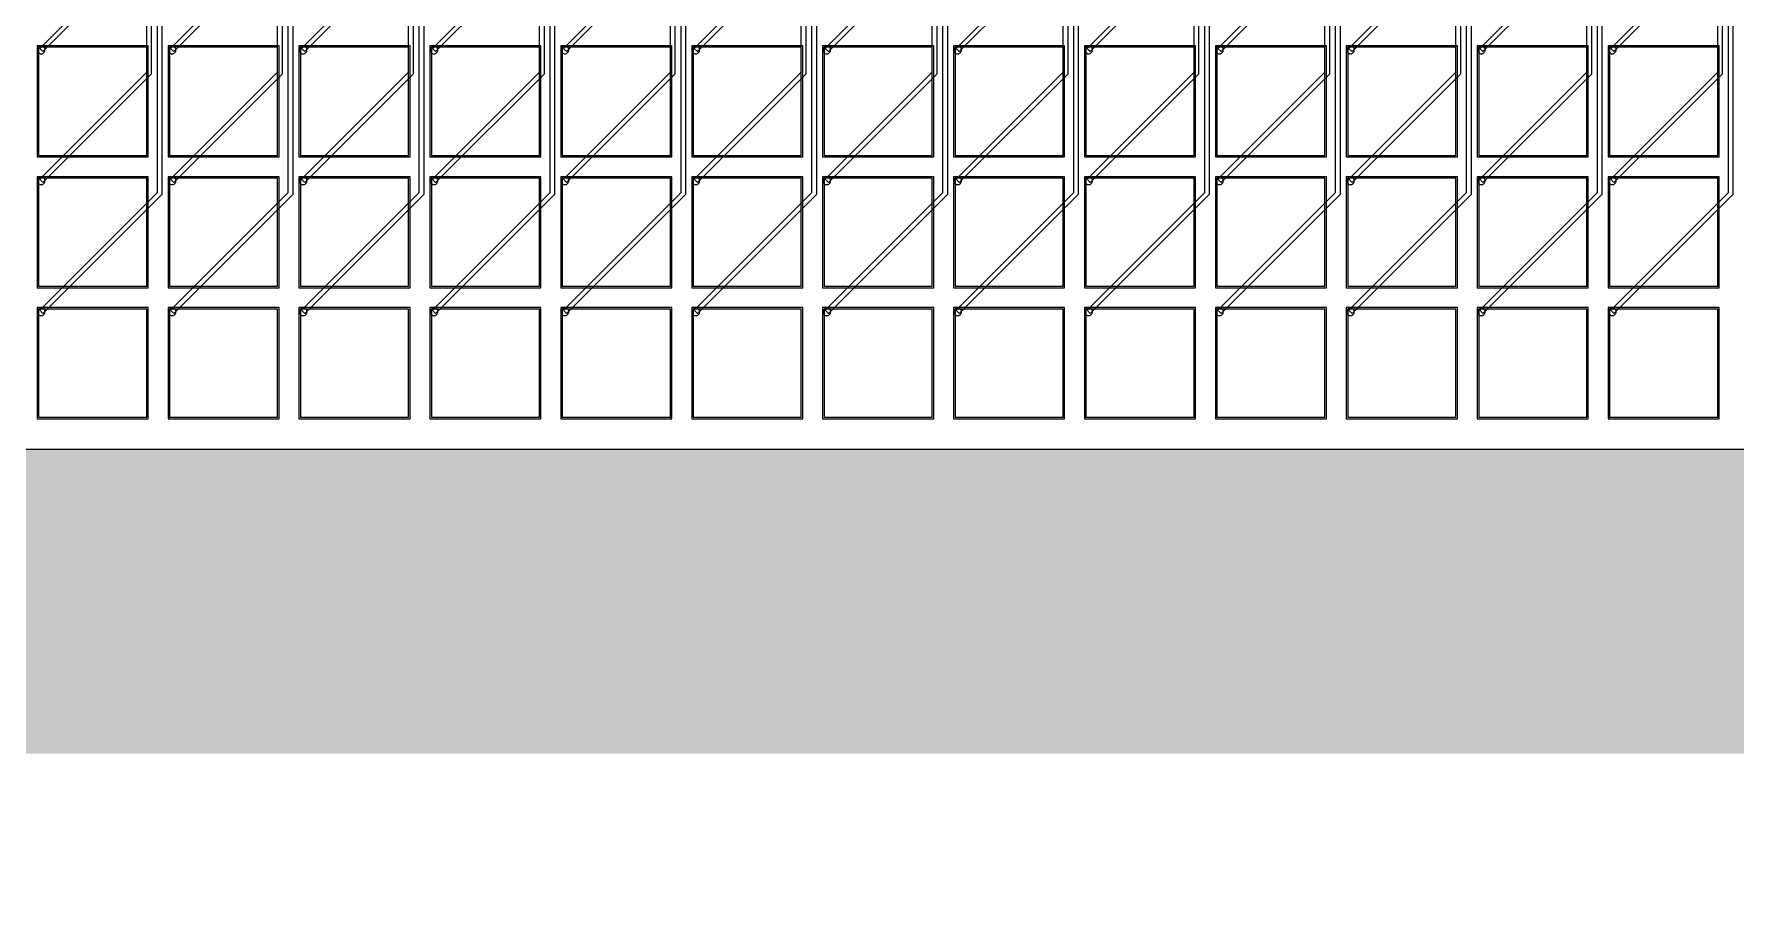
# Model space of a CAD drawing. Header units: metres. Extents: x -514 to 4285, y 130 to 1832.
# Drawn here: x 772 to 1890, y 130 to 703 of the extents above; entities that cross this region are included whole.
import ezdxf

# ---------------------------------------------------------------- set-up
doc = ezdxf.new("R2010")
doc.units = ezdxf.units.M
for name, color, linetype in [('Etching', 1, 'CONTINUOUS'), ('EtchingPad', 2, 'CONTINUOUS'), ('Metal1', 4, 'CONTINUOUS'), ('Metal2', 3, 'CONTINUOUS'), ('Polyimide', 7, 'CONTINUOUS'), ('Polyimide_Negative', 5, 'CONTINUOUS')]:
    doc.layers.add(name, color=color, linetype=linetype)

msp = doc.modelspace()

# ---------------------------------------------------------------- hatches: boundary and pattern name
at = {"layer": 'Polyimide_Negative'}
h = msp.add_hatch(color=5, dxfattribs=at)
h.paths.add_polyline_path([(-514, 1832.5), (4285, 1832.5), (4285, 230), (59.6, 230), (48.2, 217.8), (33.9, 204.4), (18.7, 191.9), (2.7, 180.5), (-13.9, 170.1), (-31.3, 160.8), (-49.2, 152.7), (-67.5, 145.8), (-86.3, 140.1), (-105.5, 135.7), (-124.8, 132.5), (-144.4, 130.5), (-164, 129.9), (-183.6, 130.5), (-203.2, 132.5), (-222.5, 135.7), (-241.7, 140.1), (-260.5, 145.8), (-278.8, 152.7), (-296.7, 160.8), (-314.1, 170.1), (-330.7, 180.5), (-346.7, 191.9), (-361.9, 204.4), (-376.2, 217.8), (-387.6, 230), (-514, 230), (-514, 1832.5)])
h.paths.add_polyline_path([(-264, 430), (-263.8, 423.5), (-263.1, 416.9), (-262.1, 410.5), (-260.6, 404.1), (-258.7, 397.9), (-256.4, 391.7), (-253.7, 385.8), (-250.6, 380), (-247.1, 374.4), (-243.3, 369.1), (-239.2, 364.1), (-234.7, 359.3), (-229.9, 354.8), (-224.9, 350.7), (-219.6, 346.9), (-214, 343.4), (-208.2, 340.3), (-202.3, 337.6), (-196.1, 335.3), (-189.9, 333.4), (-183.5, 331.9), (-177.1, 330.9), (-170.5, 330.2), (-164, 330), (-157.5, 330.2), (-150.9, 330.9), (-144.5, 331.9), (-138.1, 333.4), (-131.9, 335.3), (-125.7, 337.6), (-119.8, 340.3), (-114, 343.4), (-108.4, 346.9), (-103.1, 350.7), (-98.1, 354.8), (-93.3, 359.3), (-88.8, 364.1), (-84.7, 369.1), (-80.9, 374.4), (-77.4, 380), (-74.3, 385.8), (-71.6, 391.7), (-69.3, 397.9), (-67.4, 404.1), (-65.9, 410.5), (-64.9, 416.9), (-64.2, 423.5), (-64, 430), (1985, 430), (3830, 430), (3830.2, 436.9), (3830.9, 443.7), (3832, 450.5), (3833.6, 457.2), (3835.6, 463.8), (3838, 470.2), (3840.8, 476.4), (3844.1, 482.5), (3847.7, 488.3), (3851.7, 493.9), (3856.1, 499.2), (3860.8, 504.2), (3865.8, 508.9), (3871.1, 513.3), (3876.7, 517.3), (3882.5, 520.9), (3888.6, 524.2), (3894.8, 527), (3901.2, 529.4), (3907.8, 531.4), (3914.5, 533), (3921.3, 534.1), (3928.1, 534.8), (3935, 535), (3941.9, 534.8), (3948.7, 534.1), (3955.5, 533), (3962.2, 531.4), (3968.8, 529.4), (3975.2, 527), (3981.4, 524.2), (3987.5, 520.9), (3993.3, 517.3), (3998.9, 513.3), (4004.2, 508.9), (4009.2, 504.2), (4013.9, 499.2), (4018.3, 493.9), (4022.3, 488.3), (4025.9, 482.5), (4029.2, 476.4), (4032, 470.2), (4034.4, 463.8), (4036.4, 457.2), (4038, 450.5), (4039.1, 443.7), (4039.8, 436.9), (4040, 430), (4085, 430), (4085, 1632.5), (-314, 1632.5), (-314, 430), (-264, 430)], flags=0)

# ---------------------------------------------------------------- linework, layer by layer
at = {"layer": 'Etching'}
for points in [[(779.2, 692.2), (779.2, 692.6), (779.2, 692.9), (779.1, 693.2), (778.9, 693.5), (778.7, 693.8), (778.5, 694), (778.3, 694.2), (778, 694.4), (777.7, 694.6), (777.4, 694.7), (777.1, 694.7), (776.8, 694.8), (776.4, 694.7), (776.1, 694.7), (775.8, 694.6), (775.5, 694.4), (775.2, 694.2), (775, 694), (774.8, 693.8), (774.6, 693.5), (774.4, 693.2), (774.3, 692.9), (774.3, 692.6), (774.2, 692.2), (774.3, 691.9), (774.3, 691.6), (774.4, 691.3), (774.6, 691), (774.8, 690.7), (775, 690.5), (775.2, 690.3), (775.5, 690.1), (775.8, 689.9), (776.1, 689.8), (776.4, 689.8), (776.8, 689.8), (777.1, 689.8), (777.4, 689.8), (777.7, 689.9), (778, 690.1), (778.3, 690.3), (778.5, 690.5), (778.7, 690.7), (778.9, 691), (779.1, 691.3), (779.2, 691.6), (779.2, 691.9), (779.2, 692.2)], [(865.2, 692.2), (865.2, 692.6), (865.2, 692.9), (865.1, 693.2), (864.9, 693.5), (864.7, 693.8), (864.5, 694), (864.3, 694.2), (864, 694.4), (863.7, 694.6), (863.4, 694.7), (863.1, 694.7), (862.8, 694.8), (862.4, 694.7), (862.1, 694.7), (861.8, 694.6), (861.5, 694.4), (861.2, 694.2), (861, 694), (860.8, 693.8), (860.6, 693.5), (860.4, 693.2), (860.3, 692.9), (860.3, 692.6), (860.2, 692.2), (860.3, 691.9), (860.3, 691.6), (860.4, 691.3), (860.6, 691), (860.8, 690.7), (861, 690.5), (861.2, 690.3), (861.5, 690.1), (861.8, 689.9), (862.1, 689.8), (862.4, 689.8), (862.8, 689.8), (863.1, 689.8), (863.4, 689.8), (863.7, 689.9), (864, 690.1), (864.3, 690.3), (864.5, 690.5), (864.7, 690.7), (864.9, 691), (865.1, 691.3), (865.2, 691.6), (865.2, 691.9), (865.2, 692.2)], [(951.2, 692.2), (951.2, 692.6), (951.2, 692.9), (951.1, 693.2), (950.9, 693.5), (950.7, 693.8), (950.5, 694), (950.3, 694.2), (950, 694.4), (949.7, 694.6), (949.4, 694.7), (949.1, 694.7), (948.8, 694.8), (948.4, 694.7), (948.1, 694.7), (947.8, 694.6), (947.5, 694.4), (947.2, 694.2), (947, 694), (946.8, 693.8), (946.6, 693.5), (946.4, 693.2), (946.3, 692.9), (946.3, 692.6), (946.2, 692.2), (946.3, 691.9), (946.3, 691.6), (946.4, 691.3), (946.6, 691), (946.8, 690.7), (947, 690.5), (947.2, 690.3), (947.5, 690.1), (947.8, 689.9), (948.1, 689.8), (948.4, 689.8), (948.8, 689.8), (949.1, 689.8), (949.4, 689.8), (949.7, 689.9), (950, 690.1), (950.3, 690.3), (950.5, 690.5), (950.7, 690.7), (950.9, 691), (951.1, 691.3), (951.2, 691.6), (951.2, 691.9), (951.2, 692.2)], [(1037.2, 692.2), (1037.2, 692.6), (1037.2, 692.9), (1037.1, 693.2), (1036.9, 693.5), (1036.7, 693.8), (1036.5, 694), (1036.3, 694.2), (1036, 694.4), (1035.7, 694.6), (1035.4, 694.7), (1035.1, 694.7), (1034.8, 694.8), (1034.4, 694.7), (1034.1, 694.7), (1033.8, 694.6), (1033.5, 694.4), (1033.2, 694.2), (1033, 694), (1032.8, 693.8), (1032.6, 693.5), (1032.4, 693.2), (1032.3, 692.9), (1032.3, 692.6), (1032.2, 692.2), (1032.3, 691.9), (1032.3, 691.6), (1032.4, 691.3), (1032.6, 691), (1032.8, 690.7), (1033, 690.5), (1033.2, 690.3), (1033.5, 690.1), (1033.8, 689.9), (1034.1, 689.8), (1034.4, 689.8), (1034.8, 689.8), (1035.1, 689.8), (1035.4, 689.8), (1035.7, 689.9), (1036, 690.1), (1036.3, 690.3), (1036.5, 690.5), (1036.7, 690.7), (1036.9, 691), (1037.1, 691.3), (1037.2, 691.6), (1037.2, 691.9), (1037.2, 692.2)], [(1123.2, 692.2), (1123.2, 692.6), (1123.2, 692.9), (1123.1, 693.2), (1122.9, 693.5), (1122.7, 693.8), (1122.5, 694), (1122.3, 694.2), (1122, 694.4), (1121.7, 694.6), (1121.4, 694.7), (1121.1, 694.7), (1120.8, 694.8), (1120.4, 694.7), (1120.1, 694.7), (1119.8, 694.6), (1119.5, 694.4), (1119.2, 694.2), (1119, 694), (1118.8, 693.8), (1118.6, 693.5), (1118.4, 693.2), (1118.3, 692.9), (1118.3, 692.6), (1118.2, 692.2), (1118.3, 691.9), (1118.3, 691.6), (1118.4, 691.3), (1118.6, 691), (1118.8, 690.7), (1119, 690.5), (1119.2, 690.3), (1119.5, 690.1), (1119.8, 689.9), (1120.1, 689.8), (1120.4, 689.8), (1120.8, 689.8), (1121.1, 689.8), (1121.4, 689.8), (1121.7, 689.9), (1122, 690.1), (1122.3, 690.3), (1122.5, 690.5), (1122.7, 690.7), (1122.9, 691), (1123.1, 691.3), (1123.2, 691.6), (1123.2, 691.9), (1123.2, 692.2)], [(1209.2, 692.2), (1209.2, 692.6), (1209.2, 692.9), (1209.1, 693.2), (1208.9, 693.5), (1208.7, 693.8), (1208.5, 694), (1208.3, 694.2), (1208, 694.4), (1207.7, 694.6), (1207.4, 694.7), (1207.1, 694.7), (1206.8, 694.8), (1206.4, 694.7), (1206.1, 694.7), (1205.8, 694.6), (1205.5, 694.4), (1205.2, 694.2), (1205, 694), (1204.8, 693.8), (1204.6, 693.5), (1204.4, 693.2), (1204.3, 692.9), (1204.3, 692.6), (1204.2, 692.2), (1204.3, 691.9), (1204.3, 691.6), (1204.4, 691.3), (1204.6, 691), (1204.8, 690.7), (1205, 690.5), (1205.2, 690.3), (1205.5, 690.1), (1205.8, 689.9), (1206.1, 689.8), (1206.4, 689.8), (1206.8, 689.8), (1207.1, 689.8), (1207.4, 689.8), (1207.7, 689.9), (1208, 690.1), (1208.3, 690.3), (1208.5, 690.5), (1208.7, 690.7), (1208.9, 691), (1209.1, 691.3), (1209.2, 691.6), (1209.2, 691.9), (1209.2, 692.2)], [(1295.2, 692.2), (1295.2, 692.6), (1295.2, 692.9), (1295.1, 693.2), (1294.9, 693.5), (1294.7, 693.8), (1294.5, 694), (1294.3, 694.2), (1294, 694.4), (1293.7, 694.6), (1293.4, 694.7), (1293.1, 694.7), (1292.8, 694.8), (1292.4, 694.7), (1292.1, 694.7), (1291.8, 694.6), (1291.5, 694.4), (1291.2, 694.2), (1291, 694), (1290.8, 693.8), (1290.6, 693.5), (1290.4, 693.2), (1290.3, 692.9), (1290.3, 692.6), (1290.2, 692.2), (1290.3, 691.9), (1290.3, 691.6), (1290.4, 691.3), (1290.6, 691), (1290.8, 690.7), (1291, 690.5), (1291.2, 690.3), (1291.5, 690.1), (1291.8, 689.9), (1292.1, 689.8), (1292.4, 689.8), (1292.8, 689.8), (1293.1, 689.8), (1293.4, 689.8), (1293.7, 689.9), (1294, 690.1), (1294.3, 690.3), (1294.5, 690.5), (1294.7, 690.7), (1294.9, 691), (1295.1, 691.3), (1295.2, 691.6), (1295.2, 691.9), (1295.2, 692.2)], [(1381.2, 692.2), (1381.2, 692.6), (1381.2, 692.9), (1381.1, 693.2), (1380.9, 693.5), (1380.7, 693.8), (1380.5, 694), (1380.3, 694.2), (1380, 694.4), (1379.7, 694.6), (1379.4, 694.7), (1379.1, 694.7), (1378.8, 694.8), (1378.4, 694.7), (1378.1, 694.7), (1377.8, 694.6), (1377.5, 694.4), (1377.2, 694.2), (1377, 694), (1376.8, 693.8), (1376.6, 693.5), (1376.4, 693.2), (1376.3, 692.9), (1376.3, 692.6), (1376.2, 692.2), (1376.3, 691.9), (1376.3, 691.6), (1376.4, 691.3), (1376.6, 691), (1376.8, 690.7), (1377, 690.5), (1377.2, 690.3), (1377.5, 690.1), (1377.8, 689.9), (1378.1, 689.8), (1378.4, 689.8), (1378.8, 689.8), (1379.1, 689.8), (1379.4, 689.8), (1379.7, 689.9), (1380, 690.1), (1380.3, 690.3), (1380.5, 690.5), (1380.7, 690.7), (1380.9, 691), (1381.1, 691.3), (1381.2, 691.6), (1381.2, 691.9), (1381.2, 692.2)], [(1467.2, 692.2), (1467.2, 692.6), (1467.2, 692.9), (1467.1, 693.2), (1466.9, 693.5), (1466.7, 693.8), (1466.5, 694), (1466.3, 694.2), (1466, 694.4), (1465.7, 694.6), (1465.4, 694.7), (1465.1, 694.7), (1464.8, 694.8), (1464.4, 694.7), (1464.1, 694.7), (1463.8, 694.6), (1463.5, 694.4), (1463.2, 694.2), (1463, 694), (1462.8, 693.8), (1462.6, 693.5), (1462.4, 693.2), (1462.3, 692.9), (1462.3, 692.6), (1462.2, 692.2), (1462.3, 691.9), (1462.3, 691.6), (1462.4, 691.3), (1462.6, 691), (1462.8, 690.7), (1463, 690.5), (1463.2, 690.3), (1463.5, 690.1), (1463.8, 689.9), (1464.1, 689.8), (1464.4, 689.8), (1464.8, 689.8), (1465.1, 689.8), (1465.4, 689.8), (1465.7, 689.9), (1466, 690.1), (1466.3, 690.3), (1466.5, 690.5), (1466.7, 690.7), (1466.9, 691), (1467.1, 691.3), (1467.2, 691.6), (1467.2, 691.9), (1467.2, 692.2)], [(1553.2, 692.2), (1553.2, 692.6), (1553.2, 692.9), (1553.1, 693.2), (1552.9, 693.5), (1552.7, 693.8), (1552.5, 694), (1552.3, 694.2), (1552, 694.4), (1551.7, 694.6), (1551.4, 694.7), (1551.1, 694.7), (1550.8, 694.8), (1550.4, 694.7), (1550.1, 694.7), (1549.8, 694.6), (1549.5, 694.4), (1549.2, 694.2), (1549, 694), (1548.8, 693.8), (1548.6, 693.5), (1548.4, 693.2), (1548.3, 692.9), (1548.3, 692.6), (1548.2, 692.2), (1548.3, 691.9), (1548.3, 691.6), (1548.4, 691.3), (1548.6, 691), (1548.8, 690.7), (1549, 690.5), (1549.2, 690.3), (1549.5, 690.1), (1549.8, 689.9), (1550.1, 689.8), (1550.4, 689.8), (1550.8, 689.8), (1551.1, 689.8), (1551.4, 689.8), (1551.7, 689.9), (1552, 690.1), (1552.3, 690.3), (1552.5, 690.5), (1552.7, 690.7), (1552.9, 691), (1553.1, 691.3), (1553.2, 691.6), (1553.2, 691.9), (1553.2, 692.2)], [(1639.2, 692.2), (1639.2, 692.6), (1639.2, 692.9), (1639.1, 693.2), (1638.9, 693.5), (1638.7, 693.8), (1638.5, 694), (1638.3, 694.2), (1638, 694.4), (1637.7, 694.6), (1637.4, 694.7), (1637.1, 694.7), (1636.8, 694.8), (1636.4, 694.7), (1636.1, 694.7), (1635.8, 694.6), (1635.5, 694.4), (1635.2, 694.2), (1635, 694), (1634.8, 693.8), (1634.6, 693.5), (1634.4, 693.2), (1634.3, 692.9), (1634.3, 692.6), (1634.2, 692.2), (1634.3, 691.9), (1634.3, 691.6), (1634.4, 691.3), (1634.6, 691), (1634.8, 690.7), (1635, 690.5), (1635.2, 690.3), (1635.5, 690.1), (1635.8, 689.9), (1636.1, 689.8), (1636.4, 689.8), (1636.8, 689.8), (1637.1, 689.8), (1637.4, 689.8), (1637.7, 689.9), (1638, 690.1), (1638.3, 690.3), (1638.5, 690.5), (1638.7, 690.7), (1638.9, 691), (1639.1, 691.3), (1639.2, 691.6), (1639.2, 691.9), (1639.2, 692.2)], [(1725.2, 692.2), (1725.2, 692.6), (1725.2, 692.9), (1725.1, 693.2), (1724.9, 693.5), (1724.7, 693.8), (1724.5, 694), (1724.3, 694.2), (1724, 694.4), (1723.7, 694.6), (1723.4, 694.7), (1723.1, 694.7), (1722.8, 694.8), (1722.4, 694.7), (1722.1, 694.7), (1721.8, 694.6), (1721.5, 694.4), (1721.2, 694.2), (1721, 694), (1720.8, 693.8), (1720.6, 693.5), (1720.4, 693.2), (1720.3, 692.9), (1720.3, 692.6), (1720.2, 692.2), (1720.3, 691.9), (1720.3, 691.6), (1720.4, 691.3), (1720.6, 691), (1720.8, 690.7), (1721, 690.5), (1721.2, 690.3), (1721.5, 690.1), (1721.8, 689.9), (1722.1, 689.8), (1722.4, 689.8), (1722.8, 689.8), (1723.1, 689.8), (1723.4, 689.8), (1723.7, 689.9), (1724, 690.1), (1724.3, 690.3), (1724.5, 690.5), (1724.7, 690.7), (1724.9, 691), (1725.1, 691.3), (1725.2, 691.6), (1725.2, 691.9), (1725.2, 692.2)], [(1811.2, 692.2), (1811.2, 692.6), (1811.2, 692.9), (1811.1, 693.2), (1810.9, 693.5), (1810.7, 693.8), (1810.5, 694), (1810.3, 694.2), (1810, 694.4), (1809.7, 694.6), (1809.4, 694.7), (1809.1, 694.7), (1808.8, 694.8), (1808.4, 694.7), (1808.1, 694.7), (1807.8, 694.6), (1807.5, 694.4), (1807.2, 694.2), (1807, 694), (1806.8, 693.8), (1806.6, 693.5), (1806.4, 693.2), (1806.3, 692.9), (1806.3, 692.6), (1806.2, 692.2), (1806.3, 691.9), (1806.3, 691.6), (1806.4, 691.3), (1806.6, 691), (1806.8, 690.7), (1807, 690.5), (1807.2, 690.3), (1807.5, 690.1), (1807.8, 689.9), (1808.1, 689.8), (1808.4, 689.8), (1808.8, 689.8), (1809.1, 689.8), (1809.4, 689.8), (1809.7, 689.9), (1810, 690.1), (1810.3, 690.3), (1810.5, 690.5), (1810.7, 690.7), (1810.9, 691), (1811.1, 691.3), (1811.2, 691.6), (1811.2, 691.9), (1811.2, 692.2)], [(779.2, 606.2), (779.2, 606.6), (779.2, 606.9), (779.1, 607.2), (778.9, 607.5), (778.7, 607.8), (778.5, 608), (778.3, 608.2), (778, 608.4), (777.7, 608.6), (777.4, 608.7), (777.1, 608.7), (776.8, 608.8), (776.4, 608.7), (776.1, 608.7), (775.8, 608.6), (775.5, 608.4), (775.2, 608.2), (775, 608), (774.8, 607.8), (774.6, 607.5), (774.4, 607.2), (774.3, 606.9), (774.3, 606.6), (774.2, 606.2), (774.3, 605.9), (774.3, 605.6), (774.4, 605.3), (774.6, 605), (774.8, 604.7), (775, 604.5), (775.2, 604.3), (775.5, 604.1), (775.8, 603.9), (776.1, 603.8), (776.4, 603.8), (776.8, 603.8), (777.1, 603.8), (777.4, 603.8), (777.7, 603.9), (778, 604.1), (778.3, 604.3), (778.5, 604.5), (778.7, 604.7), (778.9, 605), (779.1, 605.3), (779.2, 605.6), (779.2, 605.9), (779.2, 606.2)], [(865.2, 606.2), (865.2, 606.6), (865.2, 606.9), (865.1, 607.2), (864.9, 607.5), (864.7, 607.8), (864.5, 608), (864.3, 608.2), (864, 608.4), (863.7, 608.6), (863.4, 608.7), (863.1, 608.7), (862.8, 608.8), (862.4, 608.7), (862.1, 608.7), (861.8, 608.6), (861.5, 608.4), (861.2, 608.2), (861, 608), (860.8, 607.8), (860.6, 607.5), (860.4, 607.2), (860.3, 606.9), (860.3, 606.6), (860.2, 606.2), (860.3, 605.9), (860.3, 605.6), (860.4, 605.3), (860.6, 605), (860.8, 604.7), (861, 604.5), (861.2, 604.3), (861.5, 604.1), (861.8, 603.9), (862.1, 603.8), (862.4, 603.8), (862.8, 603.8), (863.1, 603.8), (863.4, 603.8), (863.7, 603.9), (864, 604.1), (864.3, 604.3), (864.5, 604.5), (864.7, 604.7), (864.9, 605), (865.1, 605.3), (865.2, 605.6), (865.2, 605.9), (865.2, 606.2)], [(951.2, 606.2), (951.2, 606.6), (951.2, 606.9), (951.1, 607.2), (950.9, 607.5), (950.7, 607.8), (950.5, 608), (950.3, 608.2), (950, 608.4), (949.7, 608.6), (949.4, 608.7), (949.1, 608.7), (948.8, 608.8), (948.4, 608.7), (948.1, 608.7), (947.8, 608.6), (947.5, 608.4), (947.2, 608.2), (947, 608), (946.8, 607.8), (946.6, 607.5), (946.4, 607.2), (946.3, 606.9), (946.3, 606.6), (946.2, 606.2), (946.3, 605.9), (946.3, 605.6), (946.4, 605.3), (946.6, 605), (946.8, 604.7), (947, 604.5), (947.2, 604.3), (947.5, 604.1), (947.8, 603.9), (948.1, 603.8), (948.4, 603.8), (948.8, 603.8), (949.1, 603.8), (949.4, 603.8), (949.7, 603.9), (950, 604.1), (950.3, 604.3), (950.5, 604.5), (950.7, 604.7), (950.9, 605), (951.1, 605.3), (951.2, 605.6), (951.2, 605.9), (951.2, 606.2)], [(1037.2, 606.2), (1037.2, 606.6), (1037.2, 606.9), (1037.1, 607.2), (1036.9, 607.5), (1036.7, 607.8), (1036.5, 608), (1036.3, 608.2), (1036, 608.4), (1035.7, 608.6), (1035.4, 608.7), (1035.1, 608.7), (1034.8, 608.8), (1034.4, 608.7), (1034.1, 608.7), (1033.8, 608.6), (1033.5, 608.4), (1033.2, 608.2), (1033, 608), (1032.8, 607.8), (1032.6, 607.5), (1032.4, 607.2), (1032.3, 606.9), (1032.3, 606.6), (1032.2, 606.2), (1032.3, 605.9), (1032.3, 605.6), (1032.4, 605.3), (1032.6, 605), (1032.8, 604.7), (1033, 604.5), (1033.2, 604.3), (1033.5, 604.1), (1033.8, 603.9), (1034.1, 603.8), (1034.4, 603.8), (1034.8, 603.8), (1035.1, 603.8), (1035.4, 603.8), (1035.7, 603.9), (1036, 604.1), (1036.3, 604.3), (1036.5, 604.5), (1036.7, 604.7), (1036.9, 605), (1037.1, 605.3), (1037.2, 605.6), (1037.2, 605.9), (1037.2, 606.2)], [(1123.2, 606.2), (1123.2, 606.6), (1123.2, 606.9), (1123.1, 607.2), (1122.9, 607.5), (1122.7, 607.8), (1122.5, 608), (1122.3, 608.2), (1122, 608.4), (1121.7, 608.6), (1121.4, 608.7), (1121.1, 608.7), (1120.8, 608.8), (1120.4, 608.7), (1120.1, 608.7), (1119.8, 608.6), (1119.5, 608.4), (1119.2, 608.2), (1119, 608), (1118.8, 607.8), (1118.6, 607.5), (1118.4, 607.2), (1118.3, 606.9), (1118.3, 606.6), (1118.2, 606.2), (1118.3, 605.9), (1118.3, 605.6), (1118.4, 605.3), (1118.6, 605), (1118.8, 604.7), (1119, 604.5), (1119.2, 604.3), (1119.5, 604.1), (1119.8, 603.9), (1120.1, 603.8), (1120.4, 603.8), (1120.8, 603.8), (1121.1, 603.8), (1121.4, 603.8), (1121.7, 603.9), (1122, 604.1), (1122.3, 604.3), (1122.5, 604.5), (1122.7, 604.7), (1122.9, 605), (1123.1, 605.3), (1123.2, 605.6), (1123.2, 605.9), (1123.2, 606.2)], [(1209.2, 606.2), (1209.2, 606.6), (1209.2, 606.9), (1209.1, 607.2), (1208.9, 607.5), (1208.7, 607.8), (1208.5, 608), (1208.3, 608.2), (1208, 608.4), (1207.7, 608.6), (1207.4, 608.7), (1207.1, 608.7), (1206.8, 608.8), (1206.4, 608.7), (1206.1, 608.7), (1205.8, 608.6), (1205.5, 608.4), (1205.2, 608.2), (1205, 608), (1204.8, 607.8), (1204.6, 607.5), (1204.4, 607.2), (1204.3, 606.9), (1204.3, 606.6), (1204.2, 606.2), (1204.3, 605.9), (1204.3, 605.6), (1204.4, 605.3), (1204.6, 605), (1204.8, 604.7), (1205, 604.5), (1205.2, 604.3), (1205.5, 604.1), (1205.8, 603.9), (1206.1, 603.8), (1206.4, 603.8), (1206.8, 603.8), (1207.1, 603.8), (1207.4, 603.8), (1207.7, 603.9), (1208, 604.1), (1208.3, 604.3), (1208.5, 604.5), (1208.7, 604.7), (1208.9, 605), (1209.1, 605.3), (1209.2, 605.6), (1209.2, 605.9), (1209.2, 606.2)], [(1295.2, 606.2), (1295.2, 606.6), (1295.2, 606.9), (1295.1, 607.2), (1294.9, 607.5), (1294.7, 607.8), (1294.5, 608), (1294.3, 608.2), (1294, 608.4), (1293.7, 608.6), (1293.4, 608.7), (1293.1, 608.7), (1292.8, 608.8), (1292.4, 608.7), (1292.1, 608.7), (1291.8, 608.6), (1291.5, 608.4), (1291.2, 608.2), (1291, 608), (1290.8, 607.8), (1290.6, 607.5), (1290.4, 607.2), (1290.3, 606.9), (1290.3, 606.6), (1290.2, 606.2), (1290.3, 605.9), (1290.3, 605.6), (1290.4, 605.3), (1290.6, 605), (1290.8, 604.7), (1291, 604.5), (1291.2, 604.3), (1291.5, 604.1), (1291.8, 603.9), (1292.1, 603.8), (1292.4, 603.8), (1292.8, 603.8), (1293.1, 603.8), (1293.4, 603.8), (1293.7, 603.9), (1294, 604.1), (1294.3, 604.3), (1294.5, 604.5), (1294.7, 604.7), (1294.9, 605), (1295.1, 605.3), (1295.2, 605.6), (1295.2, 605.9), (1295.2, 606.2)], [(1381.2, 606.2), (1381.2, 606.6), (1381.2, 606.9), (1381.1, 607.2), (1380.9, 607.5), (1380.7, 607.8), (1380.5, 608), (1380.3, 608.2), (1380, 608.4), (1379.7, 608.6), (1379.4, 608.7), (1379.1, 608.7), (1378.8, 608.8), (1378.4, 608.7), (1378.1, 608.7), (1377.8, 608.6), (1377.5, 608.4), (1377.2, 608.2), (1377, 608), (1376.8, 607.8), (1376.6, 607.5), (1376.4, 607.2), (1376.3, 606.9), (1376.3, 606.6), (1376.2, 606.2), (1376.3, 605.9), (1376.3, 605.6), (1376.4, 605.3), (1376.6, 605), (1376.8, 604.7), (1377, 604.5), (1377.2, 604.3), (1377.5, 604.1), (1377.8, 603.9), (1378.1, 603.8), (1378.4, 603.8), (1378.8, 603.8), (1379.1, 603.8), (1379.4, 603.8), (1379.7, 603.9), (1380, 604.1), (1380.3, 604.3), (1380.5, 604.5), (1380.7, 604.7), (1380.9, 605), (1381.1, 605.3), (1381.2, 605.6), (1381.2, 605.9), (1381.2, 606.2)], [(1467.2, 606.2), (1467.2, 606.6), (1467.2, 606.9), (1467.1, 607.2), (1466.9, 607.5), (1466.7, 607.8), (1466.5, 608), (1466.3, 608.2), (1466, 608.4), (1465.7, 608.6), (1465.4, 608.7), (1465.1, 608.7), (1464.8, 608.8), (1464.4, 608.7), (1464.1, 608.7), (1463.8, 608.6), (1463.5, 608.4), (1463.2, 608.2), (1463, 608), (1462.8, 607.8), (1462.6, 607.5), (1462.4, 607.2), (1462.3, 606.9), (1462.3, 606.6), (1462.2, 606.2), (1462.3, 605.9), (1462.3, 605.6), (1462.4, 605.3), (1462.6, 605), (1462.8, 604.7), (1463, 604.5), (1463.2, 604.3), (1463.5, 604.1), (1463.8, 603.9), (1464.1, 603.8), (1464.4, 603.8), (1464.8, 603.8), (1465.1, 603.8), (1465.4, 603.8), (1465.7, 603.9), (1466, 604.1), (1466.3, 604.3), (1466.5, 604.5), (1466.7, 604.7), (1466.9, 605), (1467.1, 605.3), (1467.2, 605.6), (1467.2, 605.9), (1467.2, 606.2)], [(1553.2, 606.2), (1553.2, 606.6), (1553.2, 606.9), (1553.1, 607.2), (1552.9, 607.5), (1552.7, 607.8), (1552.5, 608), (1552.3, 608.2), (1552, 608.4), (1551.7, 608.6), (1551.4, 608.7), (1551.1, 608.7), (1550.8, 608.8), (1550.4, 608.7), (1550.1, 608.7), (1549.8, 608.6), (1549.5, 608.4), (1549.2, 608.2), (1549, 608), (1548.8, 607.8), (1548.6, 607.5), (1548.4, 607.2), (1548.3, 606.9), (1548.3, 606.6), (1548.2, 606.2), (1548.3, 605.9), (1548.3, 605.6), (1548.4, 605.3), (1548.6, 605), (1548.8, 604.7), (1549, 604.5), (1549.2, 604.3), (1549.5, 604.1), (1549.8, 603.9), (1550.1, 603.8), (1550.4, 603.8), (1550.8, 603.8), (1551.1, 603.8), (1551.4, 603.8), (1551.7, 603.9), (1552, 604.1), (1552.3, 604.3), (1552.5, 604.5), (1552.7, 604.7), (1552.9, 605), (1553.1, 605.3), (1553.2, 605.6), (1553.2, 605.9), (1553.2, 606.2)], [(1639.2, 606.2), (1639.2, 606.6), (1639.2, 606.9), (1639.1, 607.2), (1638.9, 607.5), (1638.7, 607.8), (1638.5, 608), (1638.3, 608.2), (1638, 608.4), (1637.7, 608.6), (1637.4, 608.7), (1637.1, 608.7), (1636.8, 608.8), (1636.4, 608.7), (1636.1, 608.7), (1635.8, 608.6), (1635.5, 608.4), (1635.2, 608.2), (1635, 608), (1634.8, 607.8), (1634.6, 607.5), (1634.4, 607.2), (1634.3, 606.9), (1634.3, 606.6), (1634.2, 606.2), (1634.3, 605.9), (1634.3, 605.6), (1634.4, 605.3), (1634.6, 605), (1634.8, 604.7), (1635, 604.5), (1635.2, 604.3), (1635.5, 604.1), (1635.8, 603.9), (1636.1, 603.8), (1636.4, 603.8), (1636.8, 603.8), (1637.1, 603.8), (1637.4, 603.8), (1637.7, 603.9), (1638, 604.1), (1638.3, 604.3), (1638.5, 604.5), (1638.7, 604.7), (1638.9, 605), (1639.1, 605.3), (1639.2, 605.6), (1639.2, 605.9), (1639.2, 606.2)], [(1725.2, 606.2), (1725.2, 606.6), (1725.2, 606.9), (1725.1, 607.2), (1724.9, 607.5), (1724.7, 607.8), (1724.5, 608), (1724.3, 608.2), (1724, 608.4), (1723.7, 608.6), (1723.4, 608.7), (1723.1, 608.7), (1722.8, 608.8), (1722.4, 608.7), (1722.1, 608.7), (1721.8, 608.6), (1721.5, 608.4), (1721.2, 608.2), (1721, 608), (1720.8, 607.8), (1720.6, 607.5), (1720.4, 607.2), (1720.3, 606.9), (1720.3, 606.6), (1720.2, 606.2), (1720.3, 605.9), (1720.3, 605.6), (1720.4, 605.3), (1720.6, 605), (1720.8, 604.7), (1721, 604.5), (1721.2, 604.3), (1721.5, 604.1), (1721.8, 603.9), (1722.1, 603.8), (1722.4, 603.8), (1722.8, 603.8), (1723.1, 603.8), (1723.4, 603.8), (1723.7, 603.9), (1724, 604.1), (1724.3, 604.3), (1724.5, 604.5), (1724.7, 604.7), (1724.9, 605), (1725.1, 605.3), (1725.2, 605.6), (1725.2, 605.9), (1725.2, 606.2)], [(1811.2, 606.2), (1811.2, 606.6), (1811.2, 606.9), (1811.1, 607.2), (1810.9, 607.5), (1810.7, 607.8), (1810.5, 608), (1810.3, 608.2), (1810, 608.4), (1809.7, 608.6), (1809.4, 608.7), (1809.1, 608.7), (1808.8, 608.8), (1808.4, 608.7), (1808.1, 608.7), (1807.8, 608.6), (1807.5, 608.4), (1807.2, 608.2), (1807, 608), (1806.8, 607.8), (1806.6, 607.5), (1806.4, 607.2), (1806.3, 606.9), (1806.3, 606.6), (1806.2, 606.2), (1806.3, 605.9), (1806.3, 605.6), (1806.4, 605.3), (1806.6, 605), (1806.8, 604.7), (1807, 604.5), (1807.2, 604.3), (1807.5, 604.1), (1807.8, 603.9), (1808.1, 603.8), (1808.4, 603.8), (1808.8, 603.8), (1809.1, 603.8), (1809.4, 603.8), (1809.7, 603.9), (1810, 604.1), (1810.3, 604.3), (1810.5, 604.5), (1810.7, 604.7), (1810.9, 605), (1811.1, 605.3), (1811.2, 605.6), (1811.2, 605.9), (1811.2, 606.2)], [(779.2, 520.2), (779.2, 520.6), (779.2, 520.9), (779.1, 521.2), (778.9, 521.5), (778.7, 521.8), (778.5, 522), (778.3, 522.2), (778, 522.4), (777.7, 522.6), (777.4, 522.7), (777.1, 522.7), (776.8, 522.8), (776.4, 522.7), (776.1, 522.7), (775.8, 522.6), (775.5, 522.4), (775.2, 522.2), (775, 522), (774.8, 521.8), (774.6, 521.5), (774.4, 521.2), (774.3, 520.9), (774.3, 520.6), (774.2, 520.2), (774.3, 519.9), (774.3, 519.6), (774.4, 519.3), (774.6, 519), (774.8, 518.7), (775, 518.5), (775.2, 518.3), (775.5, 518.1), (775.8, 517.9), (776.1, 517.8), (776.4, 517.8), (776.8, 517.8), (777.1, 517.8), (777.4, 517.8), (777.7, 517.9), (778, 518.1), (778.3, 518.3), (778.5, 518.5), (778.7, 518.7), (778.9, 519), (779.1, 519.3), (779.2, 519.6), (779.2, 519.9), (779.2, 520.2)], [(865.2, 520.2), (865.2, 520.6), (865.2, 520.9), (865.1, 521.2), (864.9, 521.5), (864.7, 521.8), (864.5, 522), (864.3, 522.2), (864, 522.4), (863.7, 522.6), (863.4, 522.7), (863.1, 522.7), (862.8, 522.8), (862.4, 522.7), (862.1, 522.7), (861.8, 522.6), (861.5, 522.4), (861.2, 522.2), (861, 522), (860.8, 521.8), (860.6, 521.5), (860.4, 521.2), (860.3, 520.9), (860.3, 520.6), (860.2, 520.2), (860.3, 519.9), (860.3, 519.6), (860.4, 519.3), (860.6, 519), (860.8, 518.7), (861, 518.5), (861.2, 518.3), (861.5, 518.1), (861.8, 517.9), (862.1, 517.8), (862.4, 517.8), (862.8, 517.8), (863.1, 517.8), (863.4, 517.8), (863.7, 517.9), (864, 518.1), (864.3, 518.3), (864.5, 518.5), (864.7, 518.7), (864.9, 519), (865.1, 519.3), (865.2, 519.6), (865.2, 519.9), (865.2, 520.2)], [(951.2, 520.2), (951.2, 520.6), (951.2, 520.9), (951.1, 521.2), (950.9, 521.5), (950.7, 521.8), (950.5, 522), (950.3, 522.2), (950, 522.4), (949.7, 522.6), (949.4, 522.7), (949.1, 522.7), (948.8, 522.8), (948.4, 522.7), (948.1, 522.7), (947.8, 522.6), (947.5, 522.4), (947.2, 522.2), (947, 522), (946.8, 521.8), (946.6, 521.5), (946.4, 521.2), (946.3, 520.9), (946.3, 520.6), (946.2, 520.2), (946.3, 519.9), (946.3, 519.6), (946.4, 519.3), (946.6, 519), (946.8, 518.7), (947, 518.5), (947.2, 518.3), (947.5, 518.1), (947.8, 517.9), (948.1, 517.8), (948.4, 517.8), (948.8, 517.8), (949.1, 517.8), (949.4, 517.8), (949.7, 517.9), (950, 518.1), (950.3, 518.3), (950.5, 518.5), (950.7, 518.7), (950.9, 519), (951.1, 519.3), (951.2, 519.6), (951.2, 519.9), (951.2, 520.2)], [(1037.2, 520.2), (1037.2, 520.6), (1037.2, 520.9), (1037.1, 521.2), (1036.9, 521.5), (1036.7, 521.8), (1036.5, 522), (1036.3, 522.2), (1036, 522.4), (1035.7, 522.6), (1035.4, 522.7), (1035.1, 522.7), (1034.8, 522.8), (1034.4, 522.7), (1034.1, 522.7), (1033.8, 522.6), (1033.5, 522.4), (1033.2, 522.2), (1033, 522), (1032.8, 521.8), (1032.6, 521.5), (1032.4, 521.2), (1032.3, 520.9), (1032.3, 520.6), (1032.2, 520.2), (1032.3, 519.9), (1032.3, 519.6), (1032.4, 519.3), (1032.6, 519), (1032.8, 518.7), (1033, 518.5), (1033.2, 518.3), (1033.5, 518.1), (1033.8, 517.9), (1034.1, 517.8), (1034.4, 517.8), (1034.8, 517.8), (1035.1, 517.8), (1035.4, 517.8), (1035.7, 517.9), (1036, 518.1), (1036.3, 518.3), (1036.5, 518.5), (1036.7, 518.7), (1036.9, 519), (1037.1, 519.3), (1037.2, 519.6), (1037.2, 519.9), (1037.2, 520.2)], [(1123.2, 520.2), (1123.2, 520.6), (1123.2, 520.9), (1123.1, 521.2), (1122.9, 521.5), (1122.7, 521.8), (1122.5, 522), (1122.3, 522.2), (1122, 522.4), (1121.7, 522.6), (1121.4, 522.7), (1121.1, 522.7), (1120.8, 522.8), (1120.4, 522.7), (1120.1, 522.7), (1119.8, 522.6), (1119.5, 522.4), (1119.2, 522.2), (1119, 522), (1118.8, 521.8), (1118.6, 521.5), (1118.4, 521.2), (1118.3, 520.9), (1118.3, 520.6), (1118.2, 520.2), (1118.3, 519.9), (1118.3, 519.6), (1118.4, 519.3), (1118.6, 519), (1118.8, 518.7), (1119, 518.5), (1119.2, 518.3), (1119.5, 518.1), (1119.8, 517.9), (1120.1, 517.8), (1120.4, 517.8), (1120.8, 517.8), (1121.1, 517.8), (1121.4, 517.8), (1121.7, 517.9), (1122, 518.1), (1122.3, 518.3), (1122.5, 518.5), (1122.7, 518.7), (1122.9, 519), (1123.1, 519.3), (1123.2, 519.6), (1123.2, 519.9), (1123.2, 520.2)], [(1209.2, 520.2), (1209.2, 520.6), (1209.2, 520.9), (1209.1, 521.2), (1208.9, 521.5), (1208.7, 521.8), (1208.5, 522), (1208.3, 522.2), (1208, 522.4), (1207.7, 522.6), (1207.4, 522.7), (1207.1, 522.7), (1206.8, 522.8), (1206.4, 522.7), (1206.1, 522.7), (1205.8, 522.6), (1205.5, 522.4), (1205.2, 522.2), (1205, 522), (1204.8, 521.8), (1204.6, 521.5), (1204.4, 521.2), (1204.3, 520.9), (1204.3, 520.6), (1204.2, 520.2), (1204.3, 519.9), (1204.3, 519.6), (1204.4, 519.3), (1204.6, 519), (1204.8, 518.7), (1205, 518.5), (1205.2, 518.3), (1205.5, 518.1), (1205.8, 517.9), (1206.1, 517.8), (1206.4, 517.8), (1206.8, 517.8), (1207.1, 517.8), (1207.4, 517.8), (1207.7, 517.9), (1208, 518.1), (1208.3, 518.3), (1208.5, 518.5), (1208.7, 518.7), (1208.9, 519), (1209.1, 519.3), (1209.2, 519.6), (1209.2, 519.9), (1209.2, 520.2)], [(1295.2, 520.2), (1295.2, 520.6), (1295.2, 520.9), (1295.1, 521.2), (1294.9, 521.5), (1294.7, 521.8), (1294.5, 522), (1294.3, 522.2), (1294, 522.4), (1293.7, 522.6), (1293.4, 522.7), (1293.1, 522.7), (1292.8, 522.8), (1292.4, 522.7), (1292.1, 522.7), (1291.8, 522.6), (1291.5, 522.4), (1291.2, 522.2), (1291, 522), (1290.8, 521.8), (1290.6, 521.5), (1290.4, 521.2), (1290.3, 520.9), (1290.3, 520.6), (1290.2, 520.2), (1290.3, 519.9), (1290.3, 519.6), (1290.4, 519.3), (1290.6, 519), (1290.8, 518.7), (1291, 518.5), (1291.2, 518.3), (1291.5, 518.1), (1291.8, 517.9), (1292.1, 517.8), (1292.4, 517.8), (1292.8, 517.8), (1293.1, 517.8), (1293.4, 517.8), (1293.7, 517.9), (1294, 518.1), (1294.3, 518.3), (1294.5, 518.5), (1294.7, 518.7), (1294.9, 519), (1295.1, 519.3), (1295.2, 519.6), (1295.2, 519.9), (1295.2, 520.2)], [(1381.2, 520.2), (1381.2, 520.6), (1381.2, 520.9), (1381.1, 521.2), (1380.9, 521.5), (1380.7, 521.8), (1380.5, 522), (1380.3, 522.2), (1380, 522.4), (1379.7, 522.6), (1379.4, 522.7), (1379.1, 522.7), (1378.8, 522.8), (1378.4, 522.7), (1378.1, 522.7), (1377.8, 522.6), (1377.5, 522.4), (1377.2, 522.2), (1377, 522), (1376.8, 521.8), (1376.6, 521.5), (1376.4, 521.2), (1376.3, 520.9), (1376.3, 520.6), (1376.2, 520.2), (1376.3, 519.9), (1376.3, 519.6), (1376.4, 519.3), (1376.6, 519), (1376.8, 518.7), (1377, 518.5), (1377.2, 518.3), (1377.5, 518.1), (1377.8, 517.9), (1378.1, 517.8), (1378.4, 517.8), (1378.8, 517.8), (1379.1, 517.8), (1379.4, 517.8), (1379.7, 517.9), (1380, 518.1), (1380.3, 518.3), (1380.5, 518.5), (1380.7, 518.7), (1380.9, 519), (1381.1, 519.3), (1381.2, 519.6), (1381.2, 519.9), (1381.2, 520.2)], [(1467.2, 520.2), (1467.2, 520.6), (1467.2, 520.9), (1467.1, 521.2), (1466.9, 521.5), (1466.7, 521.8), (1466.5, 522), (1466.3, 522.2), (1466, 522.4), (1465.7, 522.6), (1465.4, 522.7), (1465.1, 522.7), (1464.8, 522.8), (1464.4, 522.7), (1464.1, 522.7), (1463.8, 522.6), (1463.5, 522.4), (1463.2, 522.2), (1463, 522), (1462.8, 521.8), (1462.6, 521.5), (1462.4, 521.2), (1462.3, 520.9), (1462.3, 520.6), (1462.2, 520.2), (1462.3, 519.9), (1462.3, 519.6), (1462.4, 519.3), (1462.6, 519), (1462.8, 518.7), (1463, 518.5), (1463.2, 518.3), (1463.5, 518.1), (1463.8, 517.9), (1464.1, 517.8), (1464.4, 517.8), (1464.8, 517.8), (1465.1, 517.8), (1465.4, 517.8), (1465.7, 517.9), (1466, 518.1), (1466.3, 518.3), (1466.5, 518.5), (1466.7, 518.7), (1466.9, 519), (1467.1, 519.3), (1467.2, 519.6), (1467.2, 519.9), (1467.2, 520.2)], [(1553.2, 520.2), (1553.2, 520.6), (1553.2, 520.9), (1553.1, 521.2), (1552.9, 521.5), (1552.7, 521.8), (1552.5, 522), (1552.3, 522.2), (1552, 522.4), (1551.7, 522.6), (1551.4, 522.7), (1551.1, 522.7), (1550.8, 522.8), (1550.4, 522.7), (1550.1, 522.7), (1549.8, 522.6), (1549.5, 522.4), (1549.2, 522.2), (1549, 522), (1548.8, 521.8), (1548.6, 521.5), (1548.4, 521.2), (1548.3, 520.9), (1548.3, 520.6), (1548.2, 520.2), (1548.3, 519.9), (1548.3, 519.6), (1548.4, 519.3), (1548.6, 519), (1548.8, 518.7), (1549, 518.5), (1549.2, 518.3), (1549.5, 518.1), (1549.8, 517.9), (1550.1, 517.8), (1550.4, 517.8), (1550.8, 517.8), (1551.1, 517.8), (1551.4, 517.8), (1551.7, 517.9), (1552, 518.1), (1552.3, 518.3), (1552.5, 518.5), (1552.7, 518.7), (1552.9, 519), (1553.1, 519.3), (1553.2, 519.6), (1553.2, 519.9), (1553.2, 520.2)], [(1639.2, 520.2), (1639.2, 520.6), (1639.2, 520.9), (1639.1, 521.2), (1638.9, 521.5), (1638.7, 521.8), (1638.5, 522), (1638.3, 522.2), (1638, 522.4), (1637.7, 522.6), (1637.4, 522.7), (1637.1, 522.7), (1636.8, 522.8), (1636.4, 522.7), (1636.1, 522.7), (1635.8, 522.6), (1635.5, 522.4), (1635.2, 522.2), (1635, 522), (1634.8, 521.8), (1634.6, 521.5), (1634.4, 521.2), (1634.3, 520.9), (1634.3, 520.6), (1634.2, 520.2), (1634.3, 519.9), (1634.3, 519.6), (1634.4, 519.3), (1634.6, 519), (1634.8, 518.7), (1635, 518.5), (1635.2, 518.3), (1635.5, 518.1), (1635.8, 517.9), (1636.1, 517.8), (1636.4, 517.8), (1636.8, 517.8), (1637.1, 517.8), (1637.4, 517.8), (1637.7, 517.9), (1638, 518.1), (1638.3, 518.3), (1638.5, 518.5), (1638.7, 518.7), (1638.9, 519), (1639.1, 519.3), (1639.2, 519.6), (1639.2, 519.9), (1639.2, 520.2)], [(1725.2, 520.2), (1725.2, 520.6), (1725.2, 520.9), (1725.1, 521.2), (1724.9, 521.5), (1724.7, 521.8), (1724.5, 522), (1724.3, 522.2), (1724, 522.4), (1723.7, 522.6), (1723.4, 522.7), (1723.1, 522.7), (1722.8, 522.8), (1722.4, 522.7), (1722.1, 522.7), (1721.8, 522.6), (1721.5, 522.4), (1721.2, 522.2), (1721, 522), (1720.8, 521.8), (1720.6, 521.5), (1720.4, 521.2), (1720.3, 520.9), (1720.3, 520.6), (1720.2, 520.2), (1720.3, 519.9), (1720.3, 519.6), (1720.4, 519.3), (1720.6, 519), (1720.8, 518.7), (1721, 518.5), (1721.2, 518.3), (1721.5, 518.1), (1721.8, 517.9), (1722.1, 517.8), (1722.4, 517.8), (1722.8, 517.8), (1723.1, 517.8), (1723.4, 517.8), (1723.7, 517.9), (1724, 518.1), (1724.3, 518.3), (1724.5, 518.5), (1724.7, 518.7), (1724.9, 519), (1725.1, 519.3), (1725.2, 519.6), (1725.2, 519.9), (1725.2, 520.2)], [(1811.2, 520.2), (1811.2, 520.6), (1811.2, 520.9), (1811.1, 521.2), (1810.9, 521.5), (1810.7, 521.8), (1810.5, 522), (1810.3, 522.2), (1810, 522.4), (1809.7, 522.6), (1809.4, 522.7), (1809.1, 522.7), (1808.8, 522.8), (1808.4, 522.7), (1808.1, 522.7), (1807.8, 522.6), (1807.5, 522.4), (1807.2, 522.2), (1807, 522), (1806.8, 521.8), (1806.6, 521.5), (1806.4, 521.2), (1806.3, 520.9), (1806.3, 520.6), (1806.2, 520.2), (1806.3, 519.9), (1806.3, 519.6), (1806.4, 519.3), (1806.6, 519), (1806.8, 518.7), (1807, 518.5), (1807.2, 518.3), (1807.5, 518.1), (1807.8, 517.9), (1808.1, 517.8), (1808.4, 517.8), (1808.8, 517.8), (1809.1, 517.8), (1809.4, 517.8), (1809.7, 517.9), (1810, 518.1), (1810.3, 518.3), (1810.5, 518.5), (1810.7, 518.7), (1810.9, 519), (1811.1, 519.3), (1811.2, 519.6), (1811.2, 519.9), (1811.2, 520.2)]]:
    msp.add_lwpolyline(points, close=True, dxfattribs=at)
at = {"layer": 'EtchingPad'}
for points in [[(775, 623), (846, 623), (846, 694), (775, 694), (775, 623)], [(861, 623), (932, 623), (932, 694), (861, 694), (861, 623)], [(947, 623), (1018, 623), (1018, 694), (947, 694), (947, 623)], [(1033, 623), (1104, 623), (1104, 694), (1033, 694), (1033, 623)], [(1119, 623), (1190, 623), (1190, 694), (1119, 694), (1119, 623)], [(1205, 623), (1276, 623), (1276, 694), (1205, 694), (1205, 623)], [(1291, 623), (1362, 623), (1362, 694), (1291, 694), (1291, 623)], [(1377, 623), (1448, 623), (1448, 694), (1377, 694), (1377, 623)], [(1463, 623), (1534, 623), (1534, 694), (1463, 694), (1463, 623)], [(1549, 623), (1620, 623), (1620, 694), (1549, 694), (1549, 623)], [(1635, 623), (1706, 623), (1706, 694), (1635, 694), (1635, 623)], [(1721, 623), (1792, 623), (1792, 694), (1721, 694), (1721, 623)], [(1807, 623), (1878, 623), (1878, 694), (1807, 694), (1807, 623)], [(775, 537), (846, 537), (846, 608), (775, 608), (775, 537)], [(861, 537), (932, 537), (932, 608), (861, 608), (861, 537)], [(947, 537), (1018, 537), (1018, 608), (947, 608), (947, 537)], [(1033, 537), (1104, 537), (1104, 608), (1033, 608), (1033, 537)], [(1119, 537), (1190, 537), (1190, 608), (1119, 608), (1119, 537)], [(1205, 537), (1276, 537), (1276, 608), (1205, 608), (1205, 537)], [(1291, 537), (1362, 537), (1362, 608), (1291, 608), (1291, 537)], [(1377, 537), (1448, 537), (1448, 608), (1377, 608), (1377, 537)], [(1463, 537), (1534, 537), (1534, 608), (1463, 608), (1463, 537)], [(1549, 537), (1620, 537), (1620, 608), (1549, 608), (1549, 537)], [(1635, 537), (1706, 537), (1706, 608), (1635, 608), (1635, 537)], [(1721, 537), (1792, 537), (1792, 608), (1721, 608), (1721, 537)], [(1807, 537), (1878, 537), (1878, 608), (1807, 608), (1807, 537)], [(775, 451), (846, 451), (846, 522), (775, 522), (775, 451)], [(861, 451), (932, 451), (932, 522), (861, 522), (861, 451)], [(947, 451), (1018, 451), (1018, 522), (947, 522), (947, 451)], [(1033, 451), (1104, 451), (1104, 522), (1033, 522), (1033, 451)], [(1119, 451), (1190, 451), (1190, 522), (1119, 522), (1119, 451)], [(1205, 451), (1276, 451), (1276, 522), (1205, 522), (1205, 451)], [(1291, 451), (1362, 451), (1362, 522), (1291, 522), (1291, 451)], [(1377, 451), (1448, 451), (1448, 522), (1377, 522), (1377, 451)], [(1463, 451), (1534, 451), (1534, 522), (1463, 522), (1463, 451)], [(1549, 451), (1620, 451), (1620, 522), (1549, 522), (1549, 451)], [(1635, 451), (1706, 451), (1706, 522), (1635, 522), (1635, 451)], [(1721, 451), (1792, 451), (1792, 522), (1721, 522), (1721, 451)], [(1807, 451), (1878, 451), (1878, 522), (1807, 522), (1807, 451)]]:
    msp.add_lwpolyline(points, close=True, dxfattribs=at)
at = {"layer": 'Metal1'}
for points in [[(856, 1532.5), (856, 597.4), (777.8, 519.2), (775.7, 521.3), (853, 598.6), (853, 1532.5)], [(849, 1532.5), (849, 676.4), (777.8, 605.2), (775.7, 607.3), (846, 677.6), (846, 1532.5)], [(842, 1532.5), (842, 755.4), (777.8, 691.2), (775.7, 693.3), (839, 756.6), (839, 1532.5)], [(942, 1532.5), (942, 597.4), (863.8, 519.2), (861.7, 521.3), (939, 598.6), (939, 1532.5)], [(935, 1532.5), (935, 676.4), (863.8, 605.2), (861.7, 607.3), (932, 677.6), (932, 1532.5)], [(928, 1532.5), (928, 755.4), (863.8, 691.2), (861.7, 693.3), (925, 756.6), (925, 1532.5)], [(1028, 1532.5), (1028, 597.4), (949.8, 519.2), (947.7, 521.3), (1025, 598.6), (1025, 1532.5)], [(1021, 1532.5), (1021, 676.4), (949.8, 605.2), (947.7, 607.3), (1018, 677.6), (1018, 1532.5)], [(1014, 1532.5), (1014, 755.4), (949.8, 691.2), (947.7, 693.3), (1011, 756.6), (1011, 1532.5)], [(1114, 1532.5), (1114, 597.4), (1035.8, 519.2), (1033.7, 521.3), (1111, 598.6), (1111, 1532.5)], [(1107, 1532.5), (1107, 676.4), (1035.8, 605.2), (1033.7, 607.3), (1104, 677.6), (1104, 1532.5)], [(1100, 1532.5), (1100, 755.4), (1035.8, 691.2), (1033.7, 693.3), (1097, 756.6), (1097, 1532.5)], [(1200, 1532.5), (1200, 597.4), (1121.8, 519.2), (1119.7, 521.3), (1197, 598.6), (1197, 1532.5)], [(1193, 1532.5), (1193, 676.4), (1121.8, 605.2), (1119.7, 607.3), (1190, 677.6), (1190, 1532.5)], [(1186, 1532.5), (1186, 755.4), (1121.8, 691.2), (1119.7, 693.3), (1183, 756.6), (1183, 1532.5)], [(1286, 1532.5), (1286, 597.4), (1207.8, 519.2), (1205.7, 521.3), (1283, 598.6), (1283, 1532.5)], [(1279, 1532.5), (1279, 676.4), (1207.8, 605.2), (1205.7, 607.3), (1276, 677.6), (1276, 1532.5)], [(1272, 1532.5), (1272, 755.4), (1207.8, 691.2), (1205.7, 693.3), (1269, 756.6), (1269, 1532.5)], [(1372, 1532.5), (1372, 597.4), (1293.8, 519.2), (1291.7, 521.3), (1369, 598.6), (1369, 1532.5)], [(1365, 1532.5), (1365, 676.4), (1293.8, 605.2), (1291.7, 607.3), (1362, 677.6), (1362, 1532.5)], [(1358, 1532.5), (1358, 755.4), (1293.8, 691.2), (1291.7, 693.3), (1355, 756.6), (1355, 1532.5)], [(1458, 1532.5), (1458, 597.4), (1379.8, 519.2), (1377.7, 521.3), (1455, 598.6), (1455, 1532.5)], [(1451, 1532.5), (1451, 676.4), (1379.8, 605.2), (1377.7, 607.3), (1448, 677.6), (1448, 1532.5)], [(1444, 1532.5), (1444, 755.4), (1379.8, 691.2), (1377.7, 693.3), (1441, 756.6), (1441, 1532.5)], [(1544, 1532.5), (1544, 597.4), (1465.8, 519.2), (1463.7, 521.3), (1541, 598.6), (1541, 1532.5)], [(1537, 1532.5), (1537, 676.4), (1465.8, 605.2), (1463.7, 607.3), (1534, 677.6), (1534, 1532.5)], [(1530, 1532.5), (1530, 755.4), (1465.8, 691.2), (1463.7, 693.3), (1527, 756.6), (1527, 1532.5)], [(1630, 1532.5), (1630, 597.4), (1551.8, 519.2), (1549.7, 521.3), (1627, 598.6), (1627, 1532.5)], [(1623, 1532.5), (1623, 676.4), (1551.8, 605.2), (1549.7, 607.3), (1620, 677.6), (1620, 1532.5)], [(1616, 1532.5), (1616, 755.4), (1551.8, 691.2), (1549.7, 693.3), (1613, 756.6), (1613, 1532.5)], [(1716, 1532.5), (1716, 597.4), (1637.8, 519.2), (1635.7, 521.3), (1713, 598.6), (1713, 1532.5)], [(1709, 1532.5), (1709, 676.4), (1637.8, 605.2), (1635.7, 607.3), (1706, 677.6), (1706, 1532.5)], [(1702, 1532.5), (1702, 755.4), (1637.8, 691.2), (1635.7, 693.3), (1699, 756.6), (1699, 1532.5)], [(1802, 1532.5), (1802, 597.4), (1723.8, 519.2), (1721.7, 521.3), (1799, 598.6), (1799, 1532.5)], [(1795, 1532.5), (1795, 676.4), (1723.8, 605.2), (1721.7, 607.3), (1792, 677.6), (1792, 1532.5)], [(1788, 1532.5), (1788, 755.4), (1723.8, 691.2), (1721.7, 693.3), (1785, 756.6), (1785, 1532.5)], [(1888, 1532.5), (1888, 597.4), (1809.8, 519.2), (1807.7, 521.3), (1885, 598.6), (1885, 1532.5)], [(1881, 1532.5), (1881, 676.4), (1809.8, 605.2), (1807.7, 607.3), (1878, 677.6), (1878, 1532.5)], [(1874, 1532.5), (1874, 755.4), (1809.8, 691.2), (1807.7, 693.3), (1871, 756.6), (1871, 1532.5)]]:
    msp.add_lwpolyline(points, close=True, dxfattribs=at)
at = {"layer": 'Metal2'}
for points in [[(774, 622), (847, 622), (847, 695), (774, 695), (774, 622)], [(860, 622), (933, 622), (933, 695), (860, 695), (860, 622)], [(946, 622), (1019, 622), (1019, 695), (946, 695), (946, 622)], [(1032, 622), (1105, 622), (1105, 695), (1032, 695), (1032, 622)], [(1118, 622), (1191, 622), (1191, 695), (1118, 695), (1118, 622)], [(1204, 622), (1277, 622), (1277, 695), (1204, 695), (1204, 622)], [(1290, 622), (1363, 622), (1363, 695), (1290, 695), (1290, 622)], [(1376, 622), (1449, 622), (1449, 695), (1376, 695), (1376, 622)], [(1462, 622), (1535, 622), (1535, 695), (1462, 695), (1462, 622)], [(1548, 622), (1621, 622), (1621, 695), (1548, 695), (1548, 622)], [(1634, 622), (1707, 622), (1707, 695), (1634, 695), (1634, 622)], [(1720, 622), (1793, 622), (1793, 695), (1720, 695), (1720, 622)], [(1806, 622), (1879, 622), (1879, 695), (1806, 695), (1806, 622)], [(774, 536), (847, 536), (847, 609), (774, 609), (774, 536)], [(860, 536), (933, 536), (933, 609), (860, 609), (860, 536)], [(946, 536), (1019, 536), (1019, 609), (946, 609), (946, 536)], [(1032, 536), (1105, 536), (1105, 609), (1032, 609), (1032, 536)], [(1118, 536), (1191, 536), (1191, 609), (1118, 609), (1118, 536)], [(1204, 536), (1277, 536), (1277, 609), (1204, 609), (1204, 536)], [(1290, 536), (1363, 536), (1363, 609), (1290, 609), (1290, 536)], [(1376, 536), (1449, 536), (1449, 609), (1376, 609), (1376, 536)], [(1462, 536), (1535, 536), (1535, 609), (1462, 609), (1462, 536)], [(1548, 536), (1621, 536), (1621, 609), (1548, 609), (1548, 536)], [(1634, 536), (1707, 536), (1707, 609), (1634, 609), (1634, 536)], [(1720, 536), (1793, 536), (1793, 609), (1720, 609), (1720, 536)], [(1806, 536), (1879, 536), (1879, 609), (1806, 609), (1806, 536)], [(774, 450), (847, 450), (847, 523), (774, 523), (774, 450)], [(860, 450), (933, 450), (933, 523), (860, 523), (860, 450)], [(946, 450), (1019, 450), (1019, 523), (946, 523), (946, 450)], [(1032, 450), (1105, 450), (1105, 523), (1032, 523), (1032, 450)], [(1118, 450), (1191, 450), (1191, 523), (1118, 523), (1118, 450)], [(1204, 450), (1277, 450), (1277, 523), (1204, 523), (1204, 450)], [(1290, 450), (1363, 450), (1363, 523), (1290, 523), (1290, 450)], [(1376, 450), (1449, 450), (1449, 523), (1376, 523), (1376, 450)], [(1462, 450), (1535, 450), (1535, 523), (1462, 523), (1462, 450)], [(1548, 450), (1621, 450), (1621, 523), (1548, 523), (1548, 450)], [(1634, 450), (1707, 450), (1707, 523), (1634, 523), (1634, 450)], [(1720, 450), (1793, 450), (1793, 523), (1720, 523), (1720, 450)], [(1806, 450), (1879, 450), (1879, 523), (1806, 523), (1806, 450)]]:
    msp.add_lwpolyline(points, close=True, dxfattribs=at)
at = {"layer": 'Polyimide'}
msp.add_lwpolyline([(-64, 430), (1985, 430)], dxfattribs=at)

doc.saveas('drawing.dxf')
